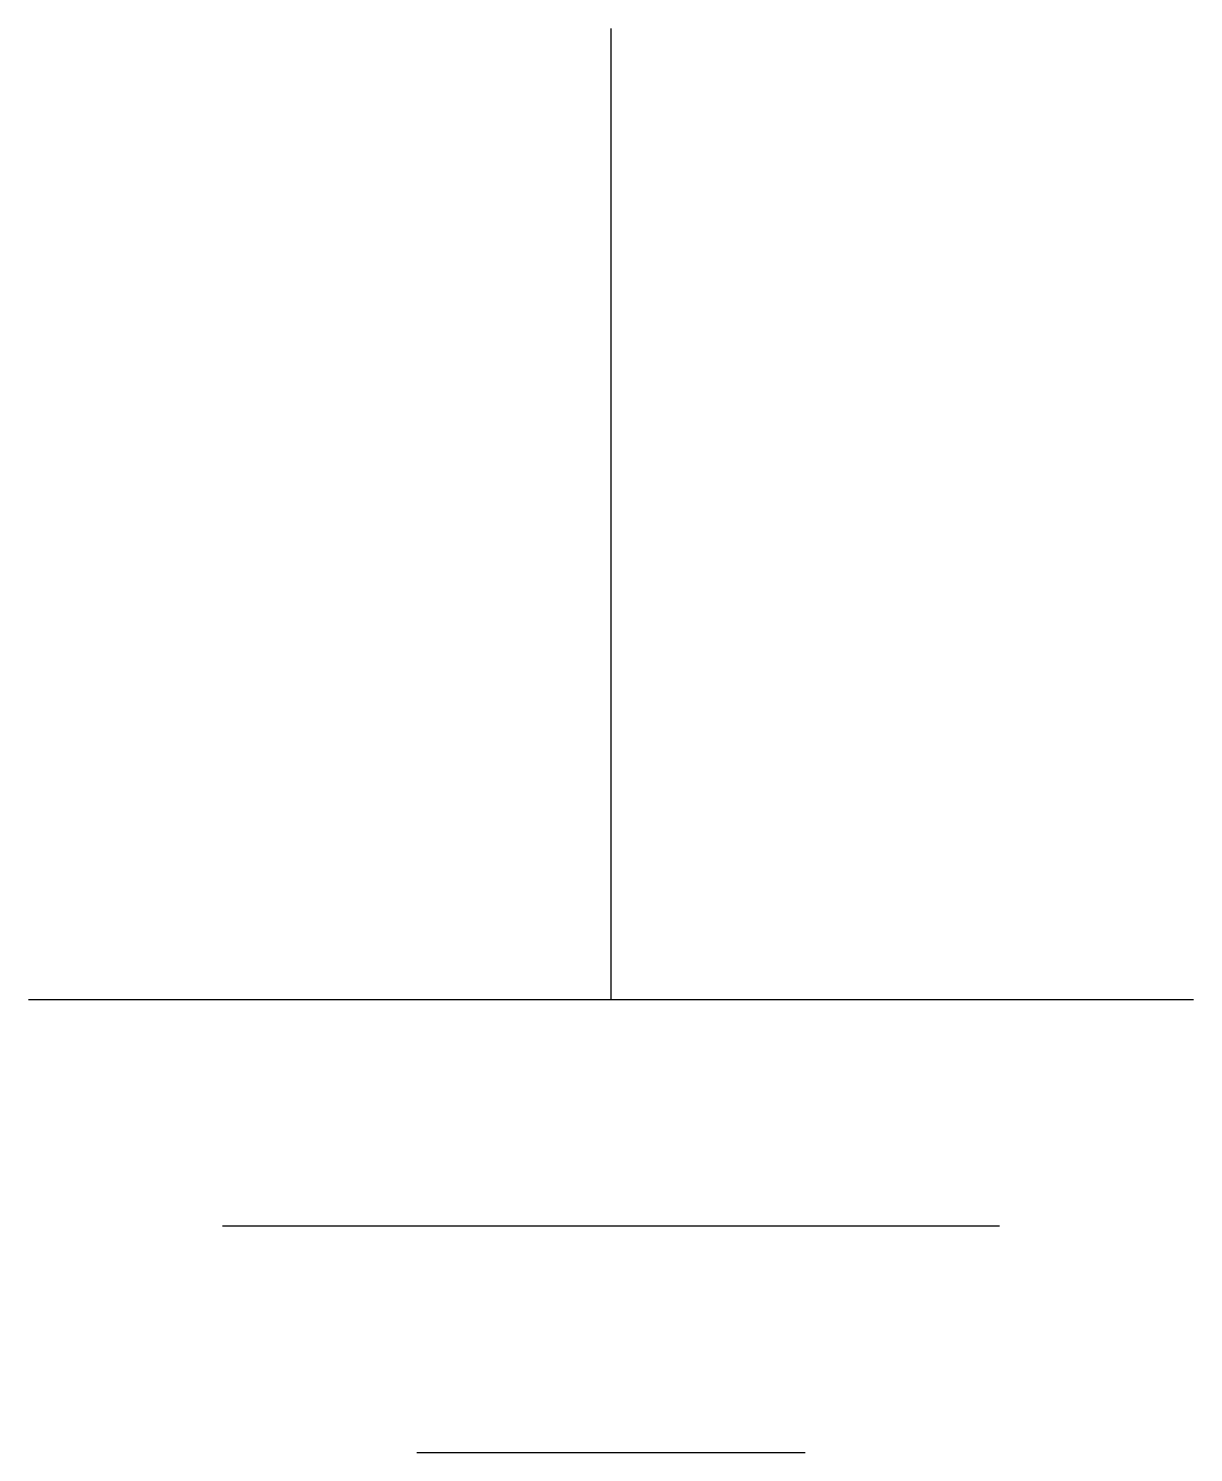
# Model space of a CAD drawing. Header units: millimetres. Extents: x -90 to 90, y -70 to 150.
import ezdxf

# ---------------------------------------------------------------- set-up
doc = ezdxf.new("R2010")
doc.units = ezdxf.units.MM

msp = doc.modelspace()

# ---------------------------------------------------------------- linework, layer by layer
for p, q in [((0, 0), (0, 150)), ((-90, 0), (90, 0)), ((-60, -35), (60, -35)), ((-30, -70), (30, -70))]:
    msp.add_line(p, q)

doc.saveas('drawing.dxf')
